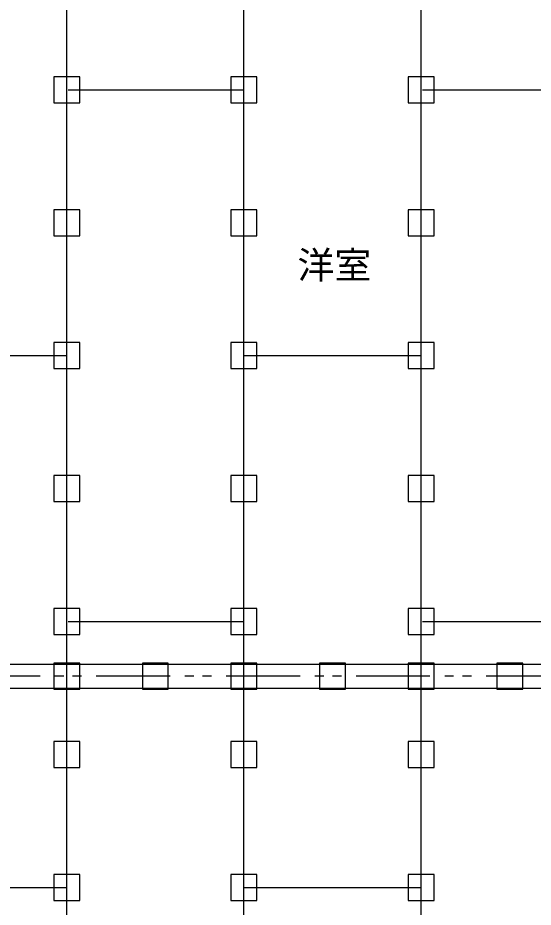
# Model space of a CAD drawing. Units: millimetres, scale not verified. Extents: x -6877 to 6873, y -4866 to 4752.
# Drawn here: x 2570 to 4316, y -51 to 2960 of the extents above; entities that cross this region are included whole.
import ezdxf
from ezdxf.enums import TextEntityAlignment as Align

# ---------------------------------------------------------------- set-up
doc = ezdxf.new("R2010")
doc.units = ezdxf.units.MM
doc.header["$LTSCALE"] = 50
doc.linetypes.add('DOUBLE_CHAIN1', pattern=[8.8, 5, -1, 0.6, -0.6, 0.6, -1])
for name, color, linetype in [('1-1_中線', 7, 'Continuous'), ('1-4_細線', 4, 'Continuous'), ('1-6_文字', 4, 'Continuous'), ('1-8_隠線', 4, 'DOUBLE_CHAIN1'), ('1-B_太線１', 2, 'Continuous')]:
    doc.layers.add(name, color=color, linetype=linetype)
doc.styles.add('ＭＳ ゴシック', font='')
doc.styles.get('ＭＳ ゴシック').set_extended_font_data('MS Gothic')

msp = doc.modelspace()

# ---------------------------------------------------------------- linework, layer by layer
at = {"layer": '1-1_中線'}
for p, q in [((2736.12, -2683.82), (2736.12, 3326.18)), ((3336.12, -2683.82), (3336.12, 3326.18)), ((3936.12, -2683.82), (3936.12, 3326.18)), ((2741.12, 2716.18), (3336.12, 2716.18)), ((3941.12, 2716.18), (4536.12, 2716.18)), ((2136.12, 1816.18), (2736.12, 1816.18)), ((3336.12, 1816.18), (3936.12, 1816.18)), ((2741.12, 916.18), (3336.12, 916.18)), ((3941.12, 916.18), (4536.12, 916.18)), ((2136.12, 16.18), (2736.12, 16.18)), ((3336.12, 16.18), (3936.12, 16.18))]:
    msp.add_line(p, q, dxfattribs=at)
at = {"layer": '1-4_細線'}
for p, q in [((5726.12, 771.18), (1676.12, 771.18)), ((946.12, 691.18), (4406.12, 691.18))]:
    msp.add_line(p, q, dxfattribs=at)
at = {"layer": '1-8_隠線'}
msp.add_line((4406.12, 731.18), (1636.12, 731.18), dxfattribs=at)
at = {"layer": '1-B_太線１'}
for points in [[(2692.12, 2760.18), (2692.12, 2672.18), (2780.12, 2672.18), (2780.12, 2760.18)], [(3292.12, 2760.18), (3292.12, 2672.18), (3380.12, 2672.18), (3380.12, 2760.18)], [(3892.12, 2760.18), (3892.12, 2672.18), (3980.12, 2672.18), (3980.12, 2760.18)], [(2692.12, 2310.18), (2692.12, 2222.18), (2780.12, 2222.18), (2780.12, 2310.18)], [(3292.12, 2310.18), (3292.12, 2222.18), (3380.12, 2222.18), (3380.12, 2310.18)], [(3892.12, 2310.18), (3892.12, 2222.18), (3980.12, 2222.18), (3980.12, 2310.18)], [(2692.12, 1860.18), (2692.12, 1772.18), (2780.12, 1772.18), (2780.12, 1860.18)], [(3292.12, 1860.18), (3292.12, 1772.18), (3380.12, 1772.18), (3380.12, 1860.18)], [(3892.12, 1860.18), (3892.12, 1772.18), (3980.12, 1772.18), (3980.12, 1860.18)], [(2692.12, 1410.18), (2692.12, 1322.18), (2780.12, 1322.18), (2780.12, 1410.18)], [(3292.12, 1410.18), (3292.12, 1322.18), (3380.12, 1322.18), (3380.12, 1410.18)], [(3892.12, 1410.18), (3892.12, 1322.18), (3980.12, 1322.18), (3980.12, 1410.18)], [(2692.12, 960.18), (2692.12, 872.18), (2780.12, 872.18), (2780.12, 960.18)], [(3292.12, 960.18), (3292.12, 872.18), (3380.12, 872.18), (3380.12, 960.18)], [(3892.12, 960.18), (3892.12, 872.18), (3980.12, 872.18), (3980.12, 960.18)], [(2692.12, 775.18), (2692.12, 687.18), (2780.12, 687.18), (2780.12, 775.18)], [(2992.12, 775.18), (2992.12, 687.18), (3080.12, 687.18), (3080.12, 775.18)], [(3292.12, 775.18), (3292.12, 687.18), (3380.12, 687.18), (3380.12, 775.18)], [(3592.12, 775.18), (3592.12, 687.18), (3680.12, 687.18), (3680.12, 775.18)], [(3892.12, 775.18), (3892.12, 687.18), (3980.12, 687.18), (3980.12, 775.18)], [(4192.12, 775.18), (4192.12, 687.18), (4280.12, 687.18), (4280.12, 775.18)], [(2692.12, 510.18), (2692.12, 422.18), (2780.12, 422.18), (2780.12, 510.18)], [(3292.12, 510.18), (3292.12, 422.18), (3380.12, 422.18), (3380.12, 510.18)], [(3892.12, 510.18), (3892.12, 422.18), (3980.12, 422.18), (3980.12, 510.18)], [(2692.12, 60.18), (2692.12, -27.82), (2780.12, -27.82), (2780.12, 60.18)], [(3292.12, 60.18), (3292.12, -27.82), (3380.12, -27.82), (3380.12, 60.18)], [(3892.12, 60.18), (3892.12, -27.82), (3980.12, -27.82), (3980.12, 60.18)]]:
    msp.add_lwpolyline(points, close=True, dxfattribs=at)

# ---------------------------------------------------------------- texts
at = {"layer": '1-6_文字', "style": 'ＭＳ ゴシック'}
msp.add_text('洋室', height=91.64, dxfattribs=at).set_placement((3517.3, 2049.65), align=Align.BOTTOM_LEFT)

doc.saveas('drawing.dxf')
